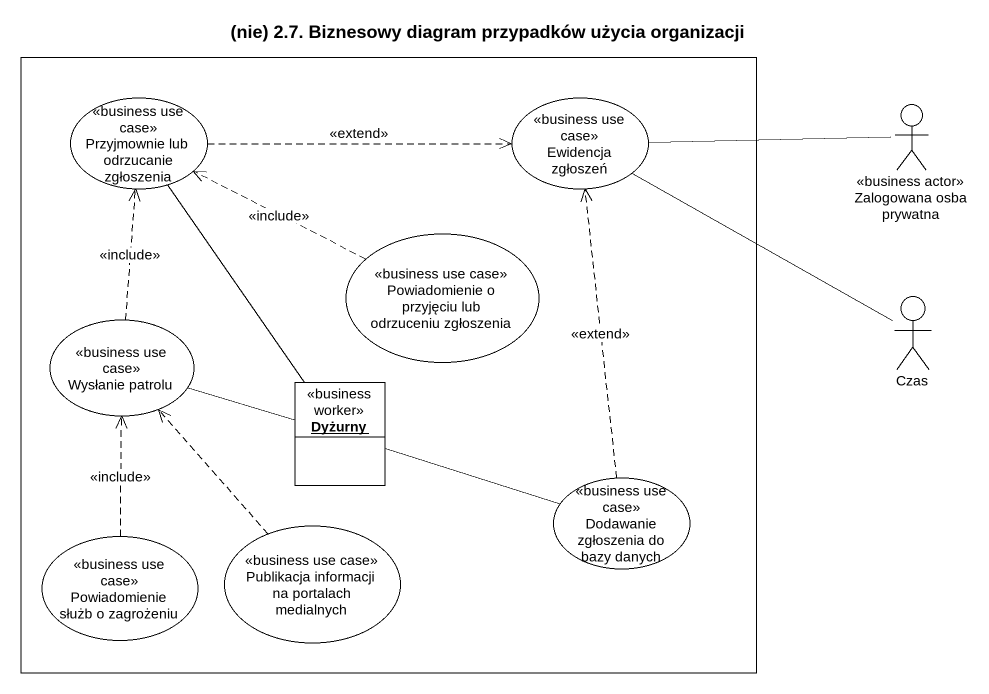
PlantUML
@startuml
title (nie) 2.7. Biznesowy diagram przypadków użycia organizacji
allowmixing
hide circle
hide empty members
rectangle " " as rectangle1 {
  usecase "Przyjmownie lub odrzucanie zgłoszenia" as Przyjmownie_lub_odrzucanie <<business use case>>
  usecase "Ewidencja zgłoszeń" as Ewidencja_zgłoszeń <<business use case>>
  usecase "Powiadomienie o przyjęciu lub odrzuceniu zgłoszenia" as Powiadomienie_o_przyjęciu <<business use case>>
  usecase "Wysłanie patrolu" as Wysłanie_patrolu <<business use case>>
  object Dyżurny <<business worker>>
  usecase "Dodawanie zgłoszenia do bazy danych" as Dodawanie_zgłoszenia_do <<business use case>>
  usecase "Powiadomienie służb o zagrożeniu" as Powiadomienie_służb_o <<business use case>>
  usecase "Publikacja informacji na portalach medialnych" as Publikacja_informacji_na <<business use case>>
}
actor "Zalogowana osba prywatna" as Zalogowana_osba_prywatna <<business actor>>
actor Czas
Przyjmownie_lub_odrzucanie .right.> Ewidencja_zgłoszeń : <<extend>>
Przyjmownie_lub_odrzucanie -- Dyżurny
Ewidencja_zgłoszeń -right- Zalogowana_osba_prywatna
Ewidencja_zgłoszeń -- Czas
Powiadomienie_o_przyjęciu .left.> Przyjmownie_lub_odrzucanie : <<include>>
Wysłanie_patrolu .up.> Przyjmownie_lub_odrzucanie : <<include>>
Dyżurny -left- Wysłanie_patrolu
Dyżurny -right- Dodawanie_zgłoszenia_do
Dodawanie_zgłoszenia_do .up.> Ewidencja_zgłoszeń : <<extend>>
Powiadomienie_służb_o .up.> Wysłanie_patrolu : <<include>>
Publikacja_informacji_na .up.> Wysłanie_patrolu
@enduml
